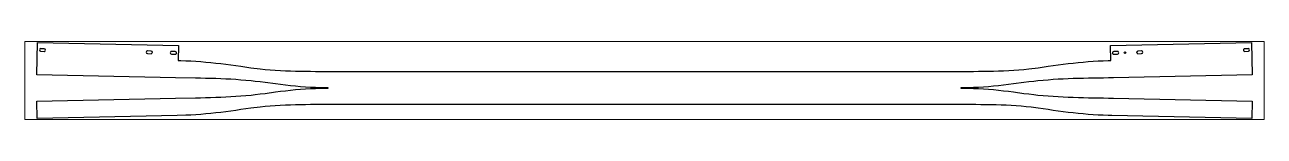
# Paper-space layout 'Layout1' of a CAD drawing. Header units: millimetres. Extents: x 0 to 257, y 89 to 106.
# The model-space entities are those that its viewports show. They can reach past a viewport. Long polylines and large blocks are cut down to what shows.
import ezdxf

# ---------------------------------------------------------------- set-up
doc = ezdxf.new("R2010")
doc.units = ezdxf.units.MM
doc.header["$LTSCALE"] = 25
doc.layers.add('3_Pezzi', color=7, linetype='Continuous')
doc.layers.add('5_Bulloni', color=7, linetype='Continuous')

# ---------------------------------------------------------------- blocks, each defined once
blk = doc.blocks.new('BL1553344776_00001')
at = {"layer": '5_Bulloni', "color": 4, "linetype": 'Continuous'}
for p, q in [((14.8, 117.2), (29.3, 116.9)), ((29.5, 127.4), (15, 127.7))]:
    blk.add_line(p, q, dxfattribs=at)
for centre, start, end in [((14.9, 122.5), 88.76, 268.76), ((29.4, 122.2), 268.76, 88.76)]:
    blk.add_arc(centre, 5.25, start, end, dxfattribs=at)
blk = doc.blocks.new('BL1553344776_00002')
at = {"layer": '5_Bulloni', "color": 4, "linetype": 'Continuous'}
for p, q in [((442.9, 107.9), (457.3, 107.6)), ((457.6, 118.1), (443.1, 118.4))]:
    blk.add_line(p, q, dxfattribs=at)
for centre, start, end in [((443, 113.2), 88.7603, 268.7599), ((457.5, 112.8), 268.7603, 88.7599)]:
    blk.add_arc(centre, 5.25, start, end, dxfattribs=at)
blk = doc.blocks.new('BL1553344776_00003')
at = {"layer": '5_Bulloni', "color": 4, "linetype": 'Continuous'}
for p, q in [((539.8, 105.8), (554.3, 105.5)), ((554.6, 116), (540.1, 116.3))]:
    blk.add_line(p, q, dxfattribs=at)
for centre, start, end in [((539.9, 111.1), 88.7596, 268.7603), ((554.4, 110.7), 268.7603, 88.7603)]:
    blk.add_arc(centre, 5.25, start, end, dxfattribs=at)
blk = doc.blocks.new('BL1553344776_00004')
at = {"layer": '5_Bulloni', "color": 4, "linetype": 'Continuous'}
for p, q in [((4331.5, 116.3), (4317, 116)), ((4317.2, 105.5), (4331.7, 105.8))]:
    blk.add_line(p, q, dxfattribs=at)
for centre, start, end in [((4317.1, 110.7), 91.2364, 271.2417), ((4331.6, 111.1), 271.2364, 91.2417)]:
    blk.add_arc(centre, 5.25, start, end, dxfattribs=at)
blk = doc.blocks.new('BL1553344776_00005')
at = {"layer": '5_Bulloni', "color": 4, "linetype": 'Continuous'}
for p, q in [((4428.5, 118.4), (4414, 118.1)), ((4414.2, 107.6), (4428.7, 107.9))]:
    blk.add_line(p, q, dxfattribs=at)
for centre, start, end in [((4414.1, 112.8), 91.2417, 271.2364), ((4428.6, 113.2), 271.2417, 91.2364)]:
    blk.add_arc(centre, 5.25, start, end, dxfattribs=at)
blk = doc.blocks.new('BL1553344776_00006')
at = {"layer": '5_Bulloni', "color": 4, "linetype": 'Continuous'}
for p, q in [((4856.5, 127.7), (4842, 127.4)), ((4842.3, 116.9), (4856.8, 117.2))]:
    blk.add_line(p, q, dxfattribs=at)
for centre, start, end in [((4842.1, 122.1), 91.2364, 271.2417), ((4856.6, 122.5), 271.2417, 91.2364)]:
    blk.add_arc(centre, 5.25, start, end, dxfattribs=at)
blk = doc.blocks.new('BL1553344776_00007')
at = {"layer": '5_Bulloni', "color": 2, "linetype": 'Continuous'}
blk.add_circle((4361.9, 111.6), 3.25, dxfattribs=at)
blk = doc.blocks.new('BL1553344776_00008')
at = {"layer": '3_Pezzi', "color": 3, "linetype": 'Continuous'}
for p, q in [((0, 22.8), (2.8, 152.8)), ((2.8, 152.8), (567.8, 140.5)), ((4303.7, 140.5), (4868.7, 152.8)), ((4868.7, 152.8), (4871.6, 22.8)), ((567.8, 140.5), (566.6, 80.4)), ((4305, 80.4), (4303.7, 140.5)), ((566.6, 80.4), (576.7, 80.2)), ((576.7, 80.2), (596.8, 79.5)), ((596.8, 79.5), (617, 78.5)), ((617, 78.5), (637.2, 77.3)), ((637.2, 77.3), (657.4, 75.9)), ((657.4, 75.9), (677.5, 74.2)), ((677.5, 74.2), (697.6, 72.3)), ((697.6, 72.3), (717.7, 70.1)), ((717.7, 70.1), (737.8, 67.8)), ((737.8, 67.8), (757.8, 65.3)), ((757.8, 65.3), (777.9, 62.6)), ((777.9, 62.6), (797.9, 59.8)), ((797.9, 59.8), (817.9, 56.9)), ((817.9, 56.9), (857.8, 51.1)), ((857.8, 51.1), (895, 46.4)), ((3976.5, 46.4), (4013.7, 51.1)), ((4013.7, 51.1), (4053.7, 56.9)), ((4053.7, 56.9), (4073.7, 59.8)), ((4073.7, 59.8), (4093.7, 62.6)), ((4093.7, 62.6), (4113.7, 65.3)), ((4113.7, 65.3), (4133.8, 67.8)), ((4133.8, 67.8), (4153.8, 70.1)), ((4153.8, 70.1), (4173.9, 72.3)), ((4173.9, 72.3), (4194.1, 74.2)), ((4194.1, 74.2), (4214.2, 75.9)), ((4214.2, 75.9), (4234.4, 77.3)), ((4234.4, 77.3), (4254.5, 78.5)), ((4254.5, 78.5), (4274.7, 79.5)), ((4274.7, 79.5), (4294.9, 80.2)), ((4294.9, 80.2), (4305, 80.4)), ((554.9, 10.7), (0, 22.8)), ((635.8, 9.3), (554.9, 10.7)), ((656, 8.9), (635.8, 9.3)), ((676.2, 8.5), (656, 8.9)), ((696.4, 8), (676.2, 8.5)), ((716.7, 7.4), (696.4, 8)), ((736.9, 6.7), (716.7, 7.4)), ((757.2, 5.8), (736.9, 6.7)), ((777.5, 4.7), (757.2, 5.8)), ((797.7, 3.5), (777.5, 4.7)), ((817.9, 2), (797.7, 3.5)), ((838.1, 0.3), (817.9, 2)), ((858.2, -1.7), (838.1, 0.3)), ((895, 46.4), (915.1, 44.3)), ((915.1, 44.3), (935.3, 42.5)), ((935.3, 42.5), (955.5, 41.1)), ((955.5, 41.1), (975.9, 40)), ((975.9, 40), (996.1, 39.1)), ((996.1, 39.1), (1016.3, 38.4)), ((1016.3, 38.4), (1036.5, 37.9)), ((1036.5, 37.9), (1056.7, 37.4)), ((1056.7, 37.4), (1076.9, 37.1)), ((1076.9, 37.1), (1097.1, 36.9)), ((1097.1, 36.9), (1117.3, 36.7)), ((1117.3, 36.7), (1137.5, 36.6)), ((1137.5, 36.6), (1157.7, 36.6)), ((1157.7, 36.6), (1167.8, 36.5)), ((1167.8, 36.5), (3703.8, 36.5)), ((3703.8, 36.5), (3724, 36.6)), ((3724, 36.6), (3734.1, 36.6)), ((3734.1, 36.6), (3754.3, 36.7)), ((3754.3, 36.7), (3774.5, 36.9)), ((3774.5, 36.9), (3794.7, 37.1)), ((3794.7, 37.1), (3814.9, 37.4)), ((3814.9, 37.4), (3835.1, 37.9)), ((3835.1, 37.9), (3855.3, 38.4)), ((3855.3, 38.4), (3875.5, 39.1)), ((3875.5, 39.1), (3895.8, 40)), ((3895.8, 40), (3916.1, 41.1)), ((3916.1, 41.1), (3936.3, 42.5)), ((3936.3, 42.5), (3956.4, 44.3)), ((3956.4, 44.3), (3976.5, 46.4)), ((4033.5, 0.3), (4013.3, -1.7)), ((4053.6, 2), (4033.5, 0.3)), ((4073.8, 3.5), (4053.6, 2)), ((4094, 4.7), (4073.8, 3.5)), ((4114.4, 5.8), (4094, 4.7)), ((4134.6, 6.7), (4114.4, 5.8)), ((4154.9, 7.4), (4134.6, 6.7)), ((4175.1, 8), (4154.9, 7.4)), ((4195.3, 8.5), (4175.1, 8)), ((4215.6, 8.9), (4195.3, 8.5)), ((4235.8, 9.3), (4215.6, 8.9)), ((4276.2, 10), (4235.8, 9.3)), ((4296.4, 10.3), (4276.2, 10)), ((4316.7, 10.7), (4296.4, 10.3)), ((4871.6, 22.8), (4316.7, 10.7)), ((875.4, -3.5), (858.2, -1.7)), ((895.5, -5.9), (875.4, -3.5)), ((915.6, -8.4), (895.5, -5.9)), ((955.8, -14), (915.6, -8.4)), ((915.6, -51.6), (955.8, -46)), ((975.9, -16.6), (955.8, -14)), ((955.8, -46), (975.9, -43.4)), ((996.1, -19.1), (975.9, -16.6)), ((975.9, -43.4), (996.1, -40.9)), ((1016.2, -21.3), (996.1, -19.1)), ((996.1, -40.9), (1016.2, -38.7)), ((1036.4, -23.3), (1016.2, -21.3)), ((1016.2, -38.7), (1036.4, -36.7)), ((1056.6, -25), (1036.4, -23.3)), ((1036.4, -36.7), (1056.6, -35)), ((1076.8, -26.5), (1056.6, -25)), ((1056.6, -35), (1076.8, -33.5)), ((1097, -27.6), (1076.8, -26.5)), ((1076.8, -33.5), (1097, -32.4)), ((1117.3, -28.5), (1097, -27.6)), ((1097, -32.4), (1117.3, -31.5)), ((1127.4, -28.9), (1117.3, -28.5)), ((1117.3, -31.5), (1127.4, -31.2)), ((1137.5, -29.1), (1127.4, -28.9)), ((1127.4, -31.2), (1137.5, -30.9)), ((1147.6, -29.3), (1137.5, -29.1)), ((1137.5, -30.9), (1147.6, -30.7)), ((1157.7, -29.4), (1147.6, -29.3)), ((1147.6, -30.7), (1157.7, -30.6)), ((1167.8, -29.4), (1157.7, -29.4)), ((1157.7, -30.6), (1167.8, -30.6)), ((1167.8, -30.6), (1167.8, -29.4)), ((3713.9, -29.4), (3703.8, -29.4)), ((3703.8, -29.4), (3703.8, -30.6)), ((3703.8, -30.6), (3713.9, -30.6)), ((3724, -29.3), (3713.9, -29.4)), ((3713.9, -30.6), (3724, -30.7)), ((3734.1, -29.1), (3724, -29.3)), ((3724, -30.7), (3734.1, -30.9)), ((3744.2, -28.9), (3734.1, -29.1)), ((3734.1, -30.9), (3744.2, -31.2)), ((3754.3, -28.5), (3744.2, -28.9)), ((3744.2, -31.2), (3754.3, -31.5)), ((3764.4, -28.1), (3754.3, -28.5)), ((3754.3, -31.5), (3764.4, -31.9)), ((3774.5, -27.6), (3764.4, -28.1)), ((3764.4, -31.9), (3774.5, -32.4)), ((3794.7, -26.5), (3774.5, -27.6)), ((3774.5, -32.4), (3794.7, -33.5)), ((3815, -25), (3794.7, -26.5)), ((3794.7, -33.5), (3815, -35)), ((3835.2, -23.3), (3815, -25)), ((3815, -35), (3835.2, -36.7)), ((3855.3, -21.3), (3835.2, -23.3)), ((3835.2, -36.7), (3855.3, -38.7)), ((3875.5, -19.1), (3855.3, -21.3)), ((3855.3, -38.7), (3875.5, -40.9)), ((3895.6, -16.6), (3875.5, -19.1)), ((3875.5, -40.9), (3895.6, -43.4)), ((3915.7, -14), (3895.6, -16.6)), ((3895.6, -43.4), (3915.7, -46)), ((3956, -8.4), (3915.7, -14)), ((3915.7, -46), (3956, -51.6)), ((3976.1, -5.9), (3956, -8.4)), ((3996.2, -3.5), (3976.1, -5.9)), ((4013.3, -1.7), (3996.2, -3.5)), ((0, -82.8), (554.9, -70.8)), ((1.5, -152.8), (0, -82.8)), ((554.9, -70.8), (635.8, -69.3)), ((635.8, -69.3), (656, -68.9)), ((656, -68.9), (676.2, -68.5)), ((676.2, -68.5), (696.4, -68)), ((696.4, -68), (716.7, -67.4)), ((716.7, -67.4), (736.9, -66.7)), ((736.9, -66.7), (757.2, -65.8)), ((757.2, -65.8), (777.5, -64.7)), ((777.5, -64.7), (797.7, -63.5)), ((797.7, -63.5), (817.9, -62)), ((817.9, -62), (838.1, -60.3)), ((838.1, -60.3), (858.2, -58.3)), ((858.2, -58.3), (875.4, -56.5)), ((875.4, -56.5), (895.5, -54.1)), ((895.5, -54.1), (915.6, -51.6)), ((996.1, -99.1), (975.7, -100)), ((1016.3, -98.4), (996.1, -99.1)), ((1036.5, -97.9), (1016.3, -98.4)), ((1056.7, -97.5), (1036.5, -97.9)), ((1076.9, -97.1), (1056.7, -97.5)), ((1097.1, -96.9), (1076.9, -97.1)), ((1117.3, -96.7), (1097.1, -96.9)), ((1137.5, -96.6), (1117.3, -96.7)), ((1147.6, -96.6), (1137.5, -96.6)), ((1167.8, -96.5), (1147.6, -96.6)), ((3703.8, -96.5), (1167.8, -96.5)), ((3744.2, -96.7), (3703.8, -96.5)), ((3764.4, -96.8), (3744.2, -96.7)), ((3784.6, -97), (3764.4, -96.8)), ((3804.8, -97.3), (3784.6, -97)), ((3825, -97.7), (3804.8, -97.3)), ((3845.2, -98.1), (3825, -97.7)), ((3865.4, -98.8), (3845.2, -98.1)), ((3885.5, -99.5), (3865.4, -98.8)), ((3956, -51.6), (3976.1, -54.1)), ((3976.1, -54.1), (3996.2, -56.5)), ((3996.2, -56.5), (4013.3, -58.3)), ((4013.3, -58.3), (4033.5, -60.3)), ((4033.5, -60.3), (4053.6, -62)), ((4053.6, -62), (4073.8, -63.5)), ((4073.8, -63.5), (4094, -64.7)), ((4094, -64.7), (4114.4, -65.8)), ((4114.4, -65.8), (4134.6, -66.7)), ((4134.6, -66.7), (4154.9, -67.4)), ((4154.9, -67.4), (4175.1, -68)), ((4175.1, -68), (4195.3, -68.5)), ((4195.3, -68.5), (4215.6, -68.9)), ((4215.6, -68.9), (4235.8, -69.3)), ((4235.8, -69.3), (4276.2, -70)), ((4276.2, -70), (4296.4, -70.4)), ((4296.4, -70.4), (4316.7, -70.8)), ((4316.7, -70.8), (4871.6, -82.8)), ((4871.6, -82.8), (4870, -152.8)), ((561.9, -140.6), (1.5, -152.8)), ((596.8, -139.5), (561.9, -140.6)), ((617, -138.5), (596.8, -139.5)), ((637.2, -137.3), (617, -138.5)), ((657.4, -135.9), (637.2, -137.3)), ((677.5, -134.2), (657.4, -135.9)), ((697.6, -132.3), (677.5, -134.2)), ((717.7, -130.1), (697.6, -132.3)), ((737.8, -127.8), (717.7, -130.1)), ((757.8, -125.3), (737.8, -127.8)), ((777.9, -122.6), (757.8, -125.3)), ((797.9, -119.8), (777.9, -122.6)), ((817.9, -116.9), (797.9, -119.8)), ((857.8, -111.1), (817.9, -116.9)), ((895, -106.4), (857.8, -111.1)), ((915.1, -104.3), (895, -106.4)), ((935.3, -102.6), (915.1, -104.3)), ((955.5, -101.1), (935.3, -102.6)), ((975.7, -100), (955.5, -101.1)), ((3906, -100.6), (3885.5, -99.5)), ((3926.2, -101.8), (3906, -100.6)), ((3946.3, -103.4), (3926.2, -101.8)), ((3966.5, -105.3), (3946.3, -103.4)), ((3986.6, -107.6), (3966.5, -105.3)), ((4013.7, -111.1), (3986.6, -107.6)), ((4053.7, -116.9), (4013.7, -111.1)), ((4073.7, -119.8), (4053.7, -116.9)), ((4093.7, -122.6), (4073.7, -119.8)), ((4113.7, -125.3), (4093.7, -122.6)), ((4133.8, -127.8), (4113.7, -125.3)), ((4153.8, -130.1), (4133.8, -127.8)), ((4173.9, -132.3), (4153.8, -130.1)), ((4194.1, -134.2), (4173.9, -132.3)), ((4214.2, -135.9), (4194.1, -134.2)), ((4234.4, -137.3), (4214.2, -135.9)), ((4254.5, -138.5), (4234.4, -137.3)), ((4274.7, -139.5), (4254.5, -138.5)), ((4294.9, -140.2), (4274.7, -139.5)), ((4309.7, -140.6), (4294.9, -140.2)), ((4870, -152.8), (4309.7, -140.6))]:
    blk.add_line(p, q, dxfattribs=at)

msp = doc.modelspace()

# ---------------------------------------------------------------- block references
at = {"layer": '3_Pezzi'}
msp.add_blockref('BL1553344776_00008', (0, 0), dxfattribs=at)
at = {"layer": '5_Bulloni'}
for name in ['BL1553344776_00001', 'BL1553344776_00002', 'BL1553344776_00003', 'BL1553344776_00004', 'BL1553344776_00007', 'BL1553344776_00005', 'BL1553344776_00006']:
    msp.add_blockref(name, (0, 0), dxfattribs=at)

psp = doc.layouts.get("Layout1")

# ---------------------------------------------------------------- viewports
at = {"layer": '0'}
psp.add_viewport(center=(128.5, 97.5), size=(257, 16.11713), view_center_point=(2435.78, 0), view_height=311.61797, dxfattribs=at)

doc.saveas('drawing.dxf')
